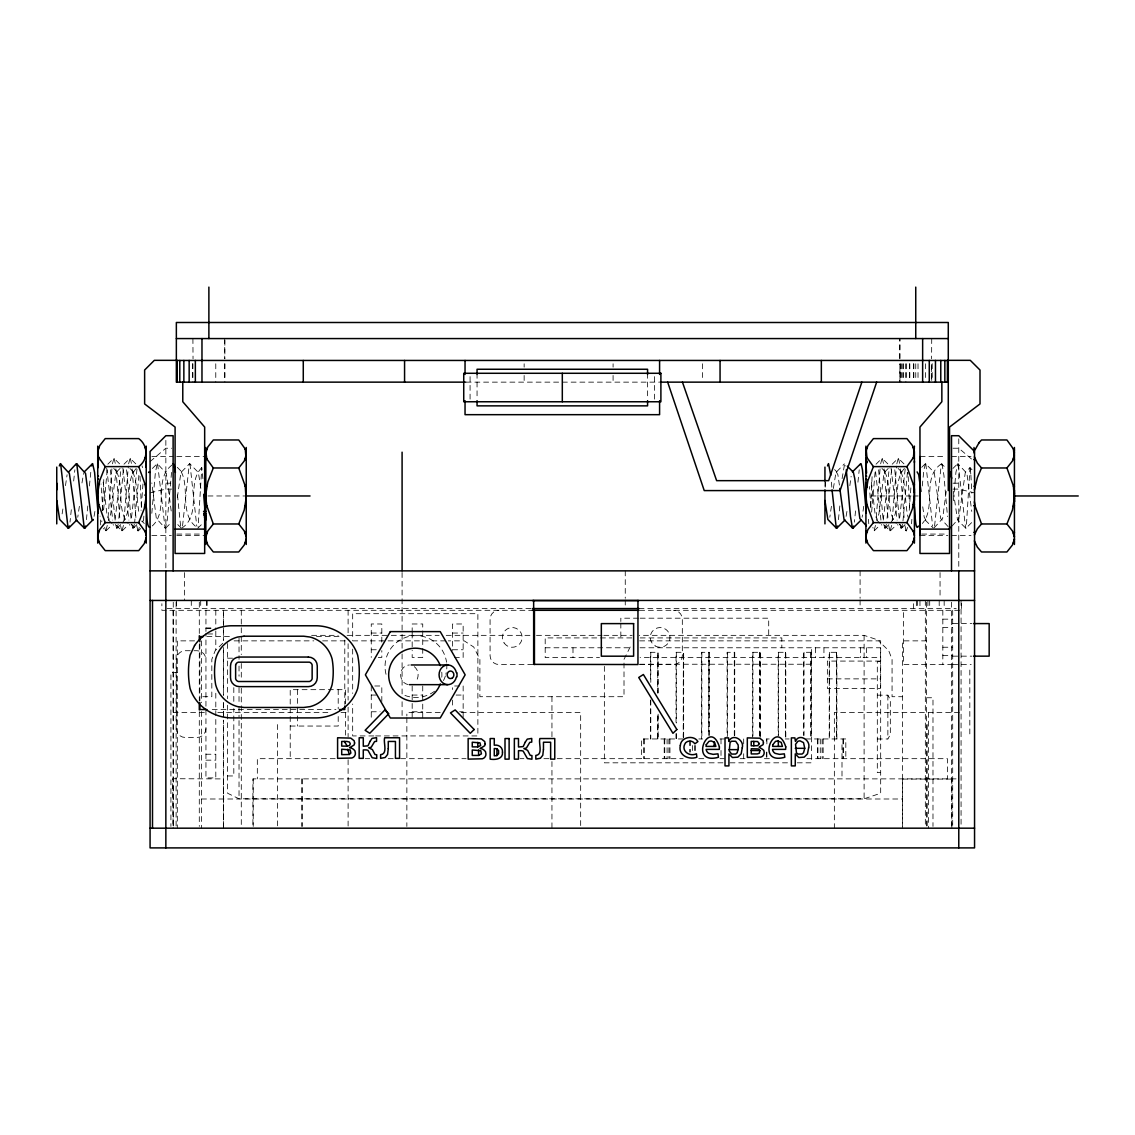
<?xml version="1.0" encoding="UTF-8"?>
<svg xmlns="http://www.w3.org/2000/svg" width="1135" height="1135" viewBox="0 0 1135 1135"><rect width="100%" height="100%" fill="white"/><g stroke="black" fill="none" stroke-linecap="round" stroke-linejoin="round"><path stroke-width="0.75" stroke-dasharray="5 3.75" d="M223.368 826.408L223.368 720.129L223.538 828.181M870.956 502.067L870.985 501.273M144.67 495.626L144.727 494.619M870.715 507.714L872.091 476.728M143.833 516.141L143.265 524.299M102.377 510.764L103.923 476.345M911.859 519.319L911.533 523.76M101.824 520.823L101.753 521.788M910.866 487.866L909.234 510.395M142.967 483.907L141.038 510.395M953.428 500.691L955.911 472.401L957.841 463.633L966.906 473.423L971.759 511.431M89.41 485.979L91.027 469.819M87.792 505.969L86.175 522.128M103.64 509.743L107.201 469.819M825.585 482.205L825.06 488.603L824.946 481.935M839.815 505.969L838.197 522.128M922.273 485.979L923.89 469.819L925.507 463.633L934.247 472.486L940.702 518.525L949.442 528.059M73.676 481.013L74.853 469.819M71.306 509.743L70.001 522.128M151.82 513.304L155.381 472.401L157.311 463.633L166.377 473.423L171.541 513.658M857.932 482.205L859.223 469.819M855.563 510.92L854.371 522.128M871.623 512.112L875.071 472.401M111.883 468.897L107.839 520.341M123.999 520.341L128.34 466.173M880.065 468.897L876.036 520.341M892.195 520.341L896.522 466.173M138.881 475.366L134.682 522.128M842.085 478.644L844.667 463.633L845.646 465.903M177.358 497.499L180.919 472.486L189.659 463.633L198.384 472.486L201.292 491.427M946.207 491.427L942.646 518.525L933.921 528.059M171.541 472.401L167.342 519.546L165.398 528.314L156.346 518.525L151.82 482.971M907.404 472.401L902.878 522.128M833.36 488.476L835.942 472.486L844.341 463.889M65.475 485.652L67.093 474.714M79.379 506.295L77.762 517.22M831.416 506.295L829.798 517.22M849.845 485.652L851.136 476.345M863.749 506.295L862.132 517.22M123.36 469.819L118.508 522.128M891.557 469.819L886.705 522.128M62.893 508.962L61.602 517.22M81.975 482.971L83.593 473.423M94.9 511.431L93.935 517.22M846.937 511.431L845.958 517.22M112.45 463.818L113.897 458.242L119.955 464.201M107.257 525.42L105.81 530.996L103.257 528.513M128.624 463.818L130.071 458.242L136.129 464.201M123.431 525.42L121.984 530.996L115.912 525.023M880.647 463.818L882.094 458.242L888.152 464.201M875.454 525.42L874.007 530.996L872.858 527.392M896.82 463.818L898.267 458.242L904.325 464.201M891.613 525.42L890.181 530.996L884.108 525.023M139.307 527.392L138.144 530.996L129.773 522.738M907.503 527.392L906.34 530.996L897.969 522.738M115.046 520.114L121.119 467.904M118.196 524.313L116.891 528.314L113.103 524.611M136.994 469.124L131.22 520.114M134.356 524.313L133.065 528.314L129.276 524.611M182.536 526.044L189.332 463.889M883.243 520.114L889.315 467.904M886.378 524.313L885.087 528.314L881.299 524.611M905.191 469.124L899.417 520.114M902.552 524.313L901.261 528.314L897.473 524.611M934.559 526.044L941.355 463.889L946.618 468.471M202.91 478.658L201.775 467.677L198.214 525.647A32.206 1.263 -89.5 0 1 198.072 526.952M630.18 647.007L624.009 659.35L624.009 696.706L479.892 696.706L479.892 659.35L473.706 647.007L464.243 640.864L448.311 640.864M877.312 738.984L887.868 738.984L890.337 734.6L890.337 699.543L887.868 695.173L877.312 695.173M120.04 468.471L116.579 471.905L115.6 474.714L110.748 513.658L108.818 520.227L106.874 513.658L102.987 480.516M136.2 468.471C123.077 483.099 134.966 508.849 121.842 523.476M172.009 465.038C151.891 480.105 171.044 513.658 149.55 528.059M201.689 467.719C185.856 483.553 202.356 514.481 181.898 528.059M888.237 468.471L884.761 471.905L883.796 474.714L878.944 513.658L877 520.227L875.071 513.658L871.183 480.516M904.396 468.471C891.273 483.099 903.162 508.849 890.039 523.476M941.355 463.889C921.308 477.31 936.73 507.217 922.372 523.476M972 469.706L969.971 467.677L965.289 472.486L958.82 518.525L951.244 526.91M197.731 528.314L202.356 523.689M953.315 491.427L957.529 520.029L965.928 528.314L971.702 522.54M107.839 464.201L113.613 458.469M123.999 464.201L129.773 458.469M152.374 468.471L156.999 463.889M106.108 530.769L111.883 525.023M117.217 528.059L120.679 524.611M122.268 530.769L128.042 525.023M133.391 528.059L136.853 524.611M138.442 530.769L140.683 528.541M165.724 528.059L171.498 522.327M876.036 464.201L881.81 458.469M892.195 464.201L897.969 458.469M921.719 467.322L925.181 463.889M874.29 530.769L880.065 525.023M885.413 528.059L888.875 524.611M952.903 468.471L957.529 463.889M890.464 530.769L896.239 525.023M901.587 528.059L905.049 524.611M222.758 643.304L215.21 650.596L211.819 659.35L211.819 696.706L201.477 696.706M150.075 461.576L165.852 448.226L171.669 448.226M116.579 471.905C124.368 486.532 116.394 509.913 128.127 523.476M132.738 471.905C138.059 483.652 136.342 500.237 139.208 513.658M181.245 471.905C189.815 487.795 179.5 514.212 196.256 526.91M836.268 471.905L837.885 474.714L839.503 485.652M884.761 471.905C892.607 486.546 884.619 509.899 896.309 523.476M900.935 471.905C906.51 484.872 904.496 502.677 908.043 517.22M925.834 520.029L924.216 517.22L922.273 503.472M227.596 705.218L227.596 793.251L239.031 798.799L864.104 798.799L880.675 793.251L880.675 640.892L864.104 635.345L639.218 635.345M150.075 492.874L165.852 489.1L171.669 489.1M466.116 382.14L658.811 382.14M952.96 448.226L958.777 448.226L974.554 461.576M151.849 456.554L173.116 456.554M176.819 456.554L204.47 456.554M920.159 456.554L946.079 456.554M951.513 456.554L971.007 456.554M165.852 483.198L171.669 483.198M952.96 483.198L958.777 483.198M952.96 489.1L958.777 489.1L974.554 492.874M207.975 495.967L244.791 495.967M871.056 495.967L911.391 495.967M913.15 495.967L918.399 495.967M176.833 534.074L202.924 534.074M921.705 534.074L947.796 534.074M151.849 535.394L171.342 535.394M176.819 535.394L204.47 535.394M920.159 535.394L947.81 535.394M951.513 535.394L971.007 535.394M167.129 608.573L531.038 608.573M639.033 608.573L956.237 608.573M533.649 610.304L161.879 610.304L161.879 603.735M639.643 610.304L961.615 610.304L961.615 600.443M638.438 618.192L620.831 618.192L620.831 621.483M640.197 618.192L768.707 618.192L768.707 637.913M942.83 619.157L952.691 619.157M952.691 623.583L971.801 623.583M942.83 627.556L952.691 627.527M205.946 628.052L212.515 628.052M205.946 628.251L212.515 628.251M371.259 633.046L381.814 633.046M452.595 633.046L463.151 633.046M207.591 633.968L215.806 633.968M311.628 635.345L338.202 635.345M347.055 635.345L389.546 635.345M391.32 635.345L439.131 635.345M446.211 635.345L534.741 635.345M536.514 635.345L602.032 635.345M603.806 635.345L632.138 635.345M206.925 636.565L231.668 636.565M316.495 636.565L341.238 636.565M631.727 637.913L545.197 637.913L545.197 657.619L599.493 657.619M640.197 637.913L781.816 637.913L781.816 647.773M194.567 640.864L177.315 640.864L177.315 828.181M234.122 640.864L313.785 640.864M322.638 640.864L345.65 640.864M352.73 640.864L386.354 640.864M388.127 640.864L446.552 640.864M639.643 640.864L878.618 640.864L888.691 650.596L892.067 659.35L892.067 696.706L902.424 696.706M926.571 640.864L902.424 640.864L902.424 828.181M942.83 647.248L952.691 647.234M545.197 647.773L631.727 647.773M640.097 647.773L880.405 647.773L880.405 657.619L640.097 657.619M371.259 649.759L376.536 649.759M452.595 649.759L463.151 649.759M811.326 652.299L803.693 652.299L803.693 735.423M942.83 655.633L952.691 655.633M952.691 656.158L971.801 656.158M378.295 657.406L381.814 657.406L381.814 650.61M454.355 657.406L463.151 657.406L463.151 623.98L452.595 623.98L452.595 650.369M227.596 658.187L233.81 658.187M880.675 661.634L877.312 661.634L877.312 772.509L880.675 772.509M639.743 664.23L811.383 664.23M532.755 664.528L498.946 664.528A8.867 8.867 0 0 1 490.079 655.647L490.079 619.171A8.867 8.867 0 0 1 498.946 610.304M639.643 664.528L673.438 664.528A8.867 8.867 0 0 0 682.319 655.647L682.319 619.171A8.867 8.867 0 0 0 673.438 610.304M952.691 664.5L903.403 664.5L903.403 610.275M952.691 664.628L971.191 664.628M177.315 672.516L170.917 672.516L170.917 826.408M827.358 678.872L880.405 678.872M374.777 685.994L381.814 685.994L381.814 702.622M459.632 685.994L452.595 685.994L452.595 689.512M371.259 695.06L378.295 695.06M412.175 695.06L422.731 695.06M456.114 695.06L463.151 695.06M926.571 697.755L932.984 697.755L932.984 826.422M212.231 709.531L335.946 709.531M371.259 711.773L380.055 711.773M412.175 711.773L422.731 711.773M459.632 711.773L463.151 711.773M173.116 712.44L207.251 712.44M217.821 712.44L328.739 712.44M341.039 712.44L348.105 712.44M440.21 712.44L406.855 712.44L406.855 715.944M461.278 712.44L580.666 712.44L580.666 826.422M959.401 712.44L834.353 712.44L834.353 828.181M290.219 726.045L338.202 726.045L338.202 715.646M373.841 735.934L352.673 735.934L352.673 704.04M375.6 735.934L477.878 735.934L477.878 613.694L352.673 613.694L352.673 640.268M683.355 738.956L641.545 738.956L641.545 758.677M698.777 738.956L702.664 738.956M719.987 738.956L724.3 738.956M769.218 738.956L766.352 738.956L766.352 743.893M785.278 738.956L789.123 738.956M805.708 738.956L845.816 738.956L845.816 758.677M205.946 754.236L215.806 754.236M335.194 758.677L257.333 758.677L257.333 778.88M365.243 758.677L369.698 758.677M388.241 758.677L393.59 758.677M400.627 758.677L466.13 758.677M520.071 758.677L523.873 758.677M543.92 758.677L549.297 758.677M557.242 758.677L683.142 758.677M698.777 758.677L705.942 758.677M719.987 758.677L724.357 758.677M740.063 758.677L745.709 758.677M764.366 758.677L772.254 758.677M806.843 758.677L947.441 758.677L947.441 778.88M205.946 760.152L215.806 760.152M722.91 762.819L604.359 762.819L604.359 664.23M729.989 762.819L788.385 762.819M797.238 762.819L811.383 762.819L811.383 647.773M227.596 775.957L233.81 775.957L233.81 708.609M956.039 778.88L252.906 778.88L252.906 826.422M902.58 779.078L952.691 779.078M201.477 798.997L902.424 798.997M898.111 468.471L901.587 471.905M881.952 468.471L885.413 471.905M925.181 520.029L933.268 528.059M834.594 469.62L836.906 471.905M876.688 520.029L880.15 523.476M177.273 467.322L181.898 471.905M129.929 468.471L133.391 471.905M177.784 524.611L181.245 528.059M113.755 468.471L117.217 471.905M141.974 521.178L144.287 523.476M108.492 520.029L111.954 523.476M958.167 463.889L965.601 528.059M942.007 463.889L943.937 475.366L947.498 516.581M925.834 463.889L932.63 526.044M900.935 528.059L899.97 524.313M884.761 528.059L883.796 524.313M189.971 463.889L196.766 526.044M157.637 463.889L165.072 528.059M132.738 528.059L131.773 524.313M116.579 528.059L115.6 524.313M898.551 458.469L899.7 463.818M882.377 458.469L883.541 463.818M906.056 530.769L904.907 525.42M889.883 530.769L888.733 525.42M130.355 458.469L131.504 463.818M114.181 458.469L115.344 463.818M137.86 530.769L136.711 525.42M121.686 530.769L120.537 525.42M105.527 530.769L104.661 527.392M891.046 467.904L897.104 520.114M122.85 467.904L128.908 520.114M106.676 467.904L112.748 520.114M970.226 468.443L969.971 467.677L966.41 525.647A32.206 1.263 -89.5 0 1 965.928 528.314M880.944 520.114L875.454 470.656M180.593 526.044L177.358 493.938M142.116 465.903L142.442 467.634M970.297 468.883L970.865 474.813M894.791 469.819L899.317 519.546M878.618 469.819L883.144 519.546M126.595 469.819L131.121 519.546M110.421 469.819L114.961 519.546M100.717 524.966L100.093 516.127M900.282 468.897L904.325 520.341M884.108 468.897L888.152 520.341M132.086 468.897L136.129 520.341M115.912 468.897L119.955 520.341M831.416 482.205L831.955 488.603M142.159 521.802L142.102 520.851M102.93 510.395L101.001 483.907M868.772 523.717L868.459 519.277M870.829 506.636L869.396 486.518M907.943 472.387L908.057 474.09M140.002 476.303L141.549 510.778M970.879 475.012L971.872 493.243M909.603 507.742L908.213 476.7M223.581 828.096L223.496 778.908L172.633 778.723L173.158 828.11M969.815 670.047L969.815 698.365M969.815 702.664L969.815 734.998M961.075 600.443L961.075 826.422M958.777 438.834L958.777 569.132M952.691 610.275L952.691 828.181M951.868 779.078L951.868 828.181M951.371 602.217L951.371 826.408M944.164 600.486L944.164 608.573M942.83 610.275L942.83 664.5M940.05 572.607L940.05 598.698M939.198 600.685L939.198 608.573M932.19 363.668L932.19 380.353M931.721 338.57L931.608 358.773M931.721 380.466L931.608 363.782L931.551 380.466M929.693 600.486L929.693 608.573M928.543 712.44L928.543 828.181M927.919 600.685L927.919 608.573M927.224 724.57L927.224 828.181M926.543 602.217L926.571 826.422M925.621 363.782L925.621 380.466M925.337 600.443L925.337 826.408M919.96 600.685L919.96 608.573M918.016 363.782L918.016 380.466M917.35 600.486L917.35 608.573M916.456 600.685L916.456 608.573M915.746 363.782L915.746 380.466M913.845 363.782L913.845 380.466M913.476 363.782L913.476 380.466M913.434 603.721L913.434 608.573M909.816 363.782L909.816 380.466M909.461 363.782L909.461 380.466M906.17 363.782L906.17 380.466M905.872 363.782L905.872 382.14M903.19 363.782L903.19 380.466M902.963 363.782L902.963 380.466M902.58 778.88L902.58 826.422M901.062 363.782L901.062 382.14M900.92 363.782L900.92 380.466M899.942 382.14L899.913 363.782L899.771 382.14M887.868 695.173L887.868 738.984M866.416 647.773L866.416 657.619M864.104 635.345L864.104 798.799M860.585 647.773L860.585 657.619M860.089 570.862L860.089 598.287M860.089 600.004L860.089 608.573M843.475 738.956L843.475 758.677M842.95 738.956L842.95 758.677M842 744.773L842 778.88M836.864 738.956L836.864 652.299L829.231 652.299L829.231 738.956M836.566 652.299L836.566 738.956M836.424 652.299L836.424 738.956M829.515 652.299L829.529 738.956M823.939 647.773L823.939 657.619M823.145 738.956L823.145 758.677M822.123 738.956L822.123 758.677M820.279 738.956L820.279 758.677M817.938 738.956L817.938 758.677M817.413 738.956L817.413 758.677M815.512 647.773L815.512 657.619M811.028 652.299L811.028 738.956M810.887 652.299L810.887 738.956M803.991 652.299L803.991 735.423M785.789 737.197L785.789 652.299L778.17 652.299L778.17 735.423M785.491 652.299L785.491 737.197M785.363 652.299L785.363 737.197M778.454 652.299L778.454 735.423M766.877 738.956L766.877 743.893M766.877 752.108L766.877 758.677M766.352 752.108L766.352 758.677M760.251 737.197L760.251 652.299L752.633 652.299L752.633 737.197M759.968 652.299L759.968 737.197M759.826 652.299L759.826 737.197M752.931 652.299L752.916 737.197M743.68 738.956L743.68 743.893M743.68 753.753L743.68 758.677M734.728 735.423L734.728 652.299L727.095 652.299L727.095 737.197M734.43 652.299L734.43 735.423M734.288 652.299L734.288 735.423M727.393 652.299L727.379 737.197M721.009 738.956L721.009 743.893M721.009 750.462L721.009 758.677M709.191 735.423L709.191 652.299L701.558 652.299L701.558 738.956M702.423 363.782L702.423 380.466M701.856 652.299L701.856 738.956M695.471 745.525L695.471 752.108M694.464 745.525L694.464 752.108M692.605 745.525L692.605 752.108M690.264 740.602L690.264 752.108M689.754 740.602L689.754 752.108M683.653 737.197L683.653 652.299L676.034 652.299L676.034 723.038M676.318 652.299L676.318 723.038M676.318 733.65L676.318 738.956M676.034 733.65L676.034 738.956M669.934 738.956L669.934 758.677M668.926 738.956L668.926 758.677M667.082 738.956L667.082 758.677M664.741 738.956L664.741 758.677M664.216 738.956L664.216 758.677M658.116 692.974L658.116 652.299L650.497 652.299L650.497 682.362M658.116 714.199L658.116 738.956M654.554 376.636L654.554 400.087M650.781 652.299L650.795 682.362M650.795 700.054L650.781 738.956M650.497 700.054L650.497 738.956M647.574 373.287L647.574 398.896M644.396 738.956L644.396 758.677M643.389 738.956L643.389 758.677M625.257 570.862L625.257 598.287M625.257 600.004L625.257 605.154M620.831 623.115L620.831 637.913M613.084 363.782L613.084 367.13M613.084 375.472L613.084 382.14M572.991 647.773L572.991 657.619M551.951 696.706L551.951 737.026M551.951 761.571L551.951 828.181M524.143 363.782L524.143 367.13M524.143 375.472L524.143 382.14M477.055 373.287L477.055 398.896M470.074 376.636L470.074 400.087M463.151 685.994L463.151 717.717M452.595 700.068L452.595 708.424M422.731 685.994L422.731 701.104M422.731 704.126L422.731 719.406M412.175 632.777L412.175 623.98L422.731 623.98L422.731 657.406L412.175 657.406L412.175 650.369M412.175 633.046L412.175 648.61M412.175 685.994L412.175 719.406M406.855 717.703L406.855 826.422M402.088 572.522L402.088 632.706M402.088 634.479L402.088 652.171M402.088 653.944L402.088 694.648M402.088 701.728L402.088 715.887M381.814 642.112L381.814 623.98L371.259 623.98L371.259 657.406M371.259 685.994L371.259 719.406M352.673 649.121L352.673 693.414M348.105 610.304L348.105 634.962M348.105 643.758L348.105 700.111M348.105 707.162L348.105 736.984M348.105 759.783L348.105 828.181M345.423 703.828L345.423 689.669L290.219 689.669L290.219 758.677M345.423 712.666L345.423 735.679M344.785 640.041L344.785 704.31M338.202 689.669L338.202 708.722M302.18 778.88L302.18 826.422M301.867 778.88L301.867 826.422M297.441 689.669L297.441 726.045M277.536 724.57L277.536 828.181M253.218 778.88L253.218 826.422M241.287 610.304L241.287 654.583M241.287 663.45L241.287 679.383M241.287 688.25L241.287 828.181M239.031 638.125L239.031 659.279M239.031 666.046L239.031 676.205M239.031 687.711L239.031 704.736M239.031 706.495L239.031 717.079M239.031 720.597L239.031 798.799M233.81 687.626L233.81 701.827M227.596 643.488L227.596 698.678M224.858 340.245L224.858 358.773M224.858 363.782L224.858 382.14M224.73 338.57L224.73 358.773M224.73 363.782L224.73 380.466M215.806 610.304L215.806 629.712M215.806 631.003L215.806 649.887M215.806 693.215L215.806 777.901L205.946 777.901L205.946 633.245M215.778 363.782L215.778 382.14M207.067 600.486L207.067 608.573M206.726 600.486L206.726 608.573M205.946 610.304L205.946 631.471M201.477 640.864L201.477 702.721M201.477 711.475L201.477 828.181M200.696 600.486L200.696 608.573M199.859 643.517L199.859 700.834M199.292 602.217L199.292 633.983M199.292 644.581L199.292 701.075M199.292 711.659L199.292 826.408M192.907 338.57L193.035 358.773M192.907 363.782L192.907 382.14M192.425 363.668L192.425 380.353M191.29 600.486L191.29 608.573M184.579 572.607L184.579 600.443M176.592 600.486L176.592 608.573M176.109 602.217L176.109 826.408M173.258 602.217L173.258 826.408M173.116 610.304L173.116 828.181M165.852 440.394L165.852 569.132M446.736 663.961A30.9 30.9 0 0 1 445.871 674.247M445.388 675.935A30.9 30.9 0 0 1 443.402 680.73M434.563 691.229A30.9 30.9 0 0 1 401.762 694.01M386.028 674.303A30.9 30.9 0 0 1 409.891 636.238A30.9 30.9 0 0 1 446.552 662.216M414.303 666.671A9.846 8.754 -90 0 1 416.219 680.957M408.089 684.547A9.846 8.754 -90 0 1 400.655 674.077A9.846 8.754 -90 0 1 409.38 664.968M441.77 672.218A26.616 26.616 0 0 1 441.77 677.396M205.946 728.613A8.867 8.867 0 0 1 197.079 737.48L185.246 737.48A8.867 8.867 0 0 1 176.379 728.613L176.379 659.591A8.867 8.867 0 0 1 185.246 650.724L197.079 650.724A8.867 8.867 0 0 1 205.946 659.591M223.368 702.409L223.368 718.356L223.538 702.409M223.368 647.503L223.368 695.329L223.538 647.503M223.368 610.304L223.368 640.41L223.538 610.304M880.405 661.081L827.358 661.081L827.358 688.42L880.405 688.42L880.405 661.081M899.885 358.773L899.885 338.57L899.771 358.773M708.893 735.423L708.893 652.299L708.751 735.423M683.355 737.197L683.355 652.299L683.227 737.197M657.832 692.974L657.832 652.299L657.69 692.974M657.832 738.956L657.832 714.199L657.69 738.956M504.068 642.907A9.86 9.86 0 0 0 521.107 641.757A9.86 9.86 0 0 0 511.587 627.584A9.86 9.86 0 0 0 504.068 642.907M655.207 645.957A9.86 9.86 0 0 0 669.99 637.416A9.86 9.86 0 0 0 655.207 628.875A9.86 9.86 0 0 0 655.207 645.957"/><path stroke-width="1.5" d="M97.723 446.112L97.723 543.126M97.723 500.464L97.723 488.774M146.231 500.464L146.231 488.774M146.231 543.126L146.231 446.112M205.818 540.601L205.818 534.755M205.818 501.826L205.818 490.121M205.818 544.474L205.818 447.474M205.818 451.347L206.825 458.923L213.323 467.975L238.733 467.975L245.245 486.064L246.238 501.826L246.238 490.121M246.238 544.474L246.238 447.474M865.92 500.464L865.92 488.774M865.92 543.126L865.92 446.112M914.427 500.464L914.427 488.774M974.369 456.866L977.391 463.165L981.52 467.975L1006.929 467.975L1013.442 486.064L1014.435 501.826L1014.435 490.121M1014.435 544.474L1014.435 447.474M97.723 455.844L98.078 449.701M205.818 457.192L205.861 454.936M97.723 539.238L97.723 533.393M865.92 539.238L865.92 533.393M204.882 514.637L205.818 513.658L203.874 513.658L205.818 520.029L203.718 494.321M146.231 461.094L146.231 462.512M914.427 461.094L914.427 462.512M145.833 467.209L146.231 462.64M97.723 462.711L97.936 464.626M245.898 501.769L246.196 497.924L244.252 510.026L238.733 523.973L213.323 523.973L207.818 530.953L205.861 536.997M1014.094 501.769L1014.392 497.924L1012.448 510.026L1006.929 523.973L981.52 523.973L977.391 528.782L974.383 534.982M56.75 489.909L57.289 483.467M97.766 492.647L99.724 480.573L105.229 466.613L138.725 466.613C148.259 459.675 148.302 445.53 138.725 438.607L105.229 438.607L99.724 445.587L97.766 451.631M146.188 496.577L144.244 508.664L138.725 522.625L105.229 522.625L99.724 529.591L97.766 535.635L98.078 533.72M205.861 494.009L207.818 481.921L213.323 467.975M865.962 492.647L867.92 480.573L873.425 466.613L906.922 466.613L913.434 457.561L914.427 446.112M914.384 496.577L912.441 508.664L906.922 522.625L873.425 522.625L867.92 529.591L865.962 535.635L866.275 533.72M804.743 748.32L803.523 752.789L802.034 754.051L797.933 754.08L796.458 752.902L795.564 744.333L797.933 741.226L799.948 740.829L803.523 742.602L804.743 748.32L795.266 748.32M145.89 455.518L146.188 453.589M245.898 456.866L245.245 449.02L238.733 439.969L213.323 439.969L207.818 446.949L205.861 452.978M866.275 449.701L866.927 457.561L873.425 466.613M974.383 489.98L977.391 477.58L981.52 467.975M1014.094 456.866L1013.442 449.02L1006.929 439.969L981.52 439.969L978.654 443.161M246.196 454.951L244.252 460.994L238.733 467.975M1014.392 454.951L1012.448 460.994L1006.929 467.975M145.89 539.522L146.231 537.564L144.244 543.651L138.725 550.631L105.229 550.631L99.724 543.651L97.766 537.593L98.107 539.607M245.898 540.87L246.238 538.926L244.252 544.999L238.733 551.979L213.323 551.979L207.818 544.999L205.861 538.955M1014.094 540.87L1014.435 538.926L1012.448 544.999L1006.929 551.979L981.52 551.979L977.391 547.183L974.369 540.87M914.427 537.564L912.441 543.651L906.922 550.631L873.425 550.631L867.92 543.651L865.962 537.593L866.289 539.607M59.332 465.903L60.311 463.633L69.363 473.423L76.159 520.029L84.558 528.314L93.297 519.461M69.363 526.044L68.398 528.314L59.658 519.461L56.75 500.521M91.68 465.903L92.644 463.633L94.588 472.401L98.135 513.304M85.536 526.044L84.884 528.059M827.528 465.903L828.507 463.633L830.763 475.366M837.559 526.044L836.58 528.314L827.855 519.461L824.946 500.521M853.719 526.044L852.754 528.314L844.029 519.461L839.815 488.476M918.399 526.044C914.909 533.223 915.15 507.898 914.2 505.969M914.427 543.126L914.384 451.631L912.441 445.587L906.922 438.607L873.425 438.607L867.92 445.587L865.962 451.631L865.92 449.999M974.383 450.964L979.193 442.466M861.862 382.14L828.649 480.658L716.625 480.658L682.447 382.14M876.66 382.14L840.084 490.59L704.239 490.59L667.664 382.14M75.832 464.655L76.797 463.889L85.536 473.423L90.701 513.658L91.992 519.461L92.971 520.029M149.877 527.293C146.032 527.832 147.394 510.083 146.004 505.969M860.188 464.655L861.167 463.889L862.458 469.819L866.331 513.304M950.406 527.293L949.442 528.059M148.586 472.486L149.238 471.72L149.877 472.486M97.723 461.264L98.589 460.285L97.723 461.094M865.92 461.264L866.785 460.285L865.92 461.094M865.92 462.583L867.083 461.846L866.133 464.626M97.723 459.803L98.688 457.448L97.766 453.589L98.078 455.518M865.92 459.803L866.885 457.448M205.194 517.915L205.818 517.22L204.527 517.22L205.818 517.22M205.038 516.439L205.818 515.588L204.201 515.588L204.995 515.999M206.896 448.864L205.818 449.971L206.825 449.02M245.174 543.083L246.238 541.977M975.093 448.864L974.014 449.971L975.022 449.02M1013.371 543.083L1014.435 541.977L1013.442 542.927M145.166 541.707L146.231 540.629L145.237 541.579M866.885 447.772L865.92 448.609L866.984 447.53M913.363 541.707L914.427 540.629L913.434 541.579M204.711 512.538L205.818 511.431L203.562 511.431L204.683 512.155L205.818 511.431M76.159 463.889L68.71 471.905M84.231 471.905L92.318 463.889M68.71 528.059L76.797 520.029M860.514 463.889L852.428 471.905L853.406 472.486L854.698 478.289L859.862 518.525L866.289 525.76M836.906 528.059L844.993 520.029M853.08 528.059L861.167 520.029M865.92 448.609L866.927 447.658M206.783 458.781L205.818 459.661L206.825 458.923M974.979 458.781L974.014 459.661L975.022 458.923M145.266 531.79L146.231 530.925L145.237 531.677L146.231 535.606L145.862 533.634M913.462 531.79L914.427 530.925L913.434 531.677L914.427 535.606M145.947 458.469L145.237 457.561M914.143 458.469L913.434 457.561M173.158 463.889L174.137 464.655L175.428 472.401M867.083 461.846L865.92 462.711L866.572 472.969L865.92 472.288M98.688 457.448L97.723 458.313L98.788 457.689M866.927 457.561L865.92 458.313L866.984 457.689M205.818 513.658L203.874 513.658M496.917 755.584L498.591 753.725L498.591 750.618L496.917 748.76L494.278 748.518L494.278 755.825L496.917 755.584L496.917 748.76M917.108 471.905L918.726 474.714L920.982 491.427M349.31 754.491L350.871 753.101L350.204 749.937L341.706 749.228L341.706 754.661L349.31 754.491L347.764 749.228M206.896 485.766L205.818 486.277L206.825 486.064M245.174 506.167L246.238 505.671L245.288 505.614M975.093 485.766L974.014 486.277L975.022 486.064M1013.371 506.167L1014.435 505.671L1013.442 505.869M98.788 484.446L97.723 484.915L98.731 484.716M145.166 504.777L146.231 504.323L145.237 504.522M866.984 484.446L865.92 484.915L866.927 484.716M913.363 504.777L914.427 504.323L913.434 504.522M865.92 482.914L866.956 482.616L865.92 482.616M245.245 505.869L246.238 505.671M97.723 479.254L98.631 479.084L97.723 478.956M478.587 755.428L481.424 753.867L480.758 750.703L472.259 749.994L472.259 755.428L478.587 755.428L478.587 749.994M347.267 746.121L349.495 745.511L350.289 743.794L349.424 742.063L346.984 741.453L341.706 741.453L341.706 746.121L347.267 746.121L344.345 741.453M477.807 746.887L480.644 745.539L479.977 742.843L472.259 742.233L472.259 746.887L477.807 746.887L477.807 742.375M245.288 486.333L246.238 486.277L245.245 486.064M206.825 505.869L205.818 505.671L206.825 505.869L213.323 523.973M1013.484 486.333L1014.435 486.277L1013.442 486.064M975.022 505.869L974.014 505.671L975.022 505.869L981.52 523.973M145.237 484.716L146.231 484.915L145.237 484.716L138.725 466.613M98.731 504.522L97.723 504.323L98.731 504.522L105.229 522.625M913.434 484.716L914.427 484.915L913.434 484.716L906.922 466.613M866.927 504.522L865.92 504.323L866.927 504.522L873.425 522.625M176.351 338.57L948.278 338.57M176.847 360.334L154.332 360.334L144.627 370.038L144.627 403.947L175.088 427.058L175.088 553.469L204.669 553.469L204.669 427.058L182.778 401.733L182.778 382.027M947.782 360.334L970.283 360.334L980.002 370.038L980.002 403.947L949.541 427.058L949.541 553.469L919.96 553.469L919.96 427.058L941.851 401.733L941.851 382.027M176.351 360.448L948.278 360.448M465.662 382.14L176.351 382.14L176.351 322.496L948.278 322.496L948.278 490.59M660.045 382.14L948.278 382.14M246.238 495.967L310.054 495.967M1014.435 495.967L1078.25 495.967M175.088 529.109L204.669 529.109M919.96 529.109L949.541 529.109M150.075 570.862L974.554 570.862M150.075 600.443L974.554 600.443M532.386 600.585L638.579 600.614M532.386 608.573L639.033 608.573M532.23 610.304L638.877 610.304M973.532 623.583L989.167 623.583L989.167 656.158L973.532 656.158M203.392 636.565L199.859 636.565L199.859 641.786M411.125 664.968L447.814 664.968M409.38 684.66L447.814 684.66M206.925 709.531L199.859 709.531L199.859 702.579M339.478 709.531L344.785 709.531L344.785 706.055M729.067 749.639L738.204 749.639M751.228 750.533L759.897 750.533L759.343 753.243L757.229 753.924L751.228 753.924L751.228 748.76L758.293 748.93L759.897 750.533M150.075 828.181L974.554 828.181M865.92 478.956L866.842 479.679M865.92 486.731L867.126 487.028L865.92 486.418M865.92 475.508L866.7 476.232M97.723 475.508L98.504 476.232M1013.371 459.065L1014.435 459.661L1013.442 458.923M975.093 532.883L974.014 532.272L975.022 533.024M245.174 459.065L246.238 459.661L245.288 458.781M206.896 532.883L205.818 532.272L206.825 533.024M913.363 457.689L914.427 458.313M866.885 531.79L865.92 530.925L866.984 531.535M145.166 457.689L146.231 458.313M98.788 531.535L97.723 530.925L98.731 531.677M97.723 466.74L98.121 467.634M865.92 530.925L866.927 531.677M245.245 458.923L246.238 459.661M1013.484 449.148L1014.435 449.971L1013.442 449.02M245.288 449.148L246.238 449.971L245.245 449.02M913.462 447.772L914.427 448.609L913.434 447.658M866.984 541.707L865.92 540.629L866.885 541.452M145.266 447.772L146.231 448.609L145.237 447.658M98.688 541.452L97.723 540.629L98.731 541.579M97.723 464.641L98.092 467.237M865.92 540.629L866.927 541.579M847.306 466.187L853.08 471.905M1006.929 523.973L1012.448 530.953L1014.435 536.969L1014.094 535.082M906.922 522.625L913.434 531.677M238.733 523.973L244.252 530.953L246.238 536.969L245.869 534.982M105.229 466.613L98.731 457.561M138.725 522.625L145.237 531.677M950.08 471.905L951.697 478.289M852.428 528.059L850.484 516.581L846.284 469.819M836.268 528.059L832.054 489.909M76.797 463.889L84.231 528.059M60.637 463.889L68.072 528.059M1014.066 450.964L1014.392 452.978M245.869 450.964L246.196 452.978M865.962 453.589L866.289 455.603M145.862 449.616L146.188 451.631M974.369 501.769L974.979 505.614M913.462 484.957L914.384 492.661M866.885 504.28L865.962 496.577M206.783 505.614L205.861 497.924M145.266 484.957L146.188 492.661M98.688 504.28L97.766 496.577M1014.179 491.327L1014.392 494.009M245.869 489.98L246.196 494.009M97.837 463.023L97.951 464.839M778.241 741.027L778.397 746.404M753.725 741.382L753.853 745.808M974.057 452.978L974.014 447.474M958.777 570.862L958.777 847.902M951.513 570.862L951.513 435.712L958.777 435.712L974.554 451.475L974.554 847.902L150.075 847.902L150.075 451.475L165.852 435.712L173.116 435.712L173.116 570.862M947.399 360.448L947.399 382.14M944.845 360.448L944.845 382.14M940.773 360.448L940.773 382.14M935.467 360.448L935.467 382.14M929.281 360.448L929.281 382.14M922.642 338.57L922.642 382.14M920.159 456.554L920.159 535.394M915.746 287.098L915.746 338.57M824.946 467.095L824.946 481.07M824.946 489.909L824.946 523.888M821.343 360.448L821.343 382.14M720.058 360.448L720.058 382.14M714.17 742.035L714.17 746.404M659.591 360.448L659.591 374.451M659.591 400.683L659.591 414.672L465.038 414.672L465.038 400.683M647.574 374.493L647.574 369.258L477.055 369.258L477.055 374.493M647.574 400.641L647.574 405.862L477.055 405.862L477.055 400.641M637.955 600.443L637.955 664.528L533.649 664.372L533.649 600.443M562.307 373.287L562.307 401.762M534.443 610.304L534.443 664.528M465.038 360.448L465.038 374.451M457.008 672.8L457.008 676.829M404.571 360.448L404.571 382.14M402.088 452.17L402.088 570.749M303.272 360.448L303.272 382.14M208.883 287.098L208.883 338.57M201.973 338.57L201.973 382.14M199.292 635.756L199.292 639.289M199.292 704.608L199.292 709.9M195.348 360.448L195.348 382.14M189.162 360.448L189.162 382.14M183.856 360.448L183.856 382.14M179.784 360.448L179.784 382.14M177.216 360.448L177.216 382.14M165.852 570.862L165.852 847.902M152.501 600.443L152.501 828.181M56.75 467.095L56.75 523.888M456.355 676.999A9.846 8.754 -90 0 1 442.891 682.944A9.846 8.754 -90 0 1 442.891 666.671A9.846 8.754 -90 0 1 456.355 672.615M440.266 683.965A26.616 26.616 0 0 1 399.364 696.152A26.616 26.616 0 0 1 399.364 653.476A26.616 26.616 0 0 1 440.266 665.649M719.406 746.873L719.306 749.384L706.126 749.384L706.396 750.419A5.519 5.519 0 0 0 708.85 753.37L713.177 754.364L717.973 753.839L718.455 757.272C687.64 765.756 709.616 716.525 719.406 746.873M785.76 746.873L785.647 749.384L772.481 749.384L772.736 750.419A5.519 5.519 0 0 0 775.205 753.37L779.532 754.364L784.328 753.839L784.81 757.272C753.995 765.756 775.971 716.525 785.76 746.873M388.269 748.618L387.588 754.491L385.219 757.485L380.622 758.35L380.622 754.661C388.241 753.981 383.062 742.219 384.68 737.764L399.563 737.764L399.563 758.35L395.434 758.35L395.434 741.453L388.269 741.453L388.269 748.618M543.466 749.398L542.785 755.257L540.416 758.251L535.819 759.131L535.819 755.428C543.438 754.761 538.26 742.999 539.877 738.544L554.76 738.544L554.76 759.131L550.631 759.131L550.631 742.233L543.466 742.233L543.466 749.398M742.262 747.837L741.155 753.853L737.849 757.158L732.444 757.527L728.925 753.881L728.925 765.898L725.01 765.898L725.01 737.878L728.556 737.878L728.869 741.425C732.444 732.855 744.574 739.878 742.262 747.837M808.617 747.837L807.51 753.853L804.204 757.158L798.785 757.527L795.266 753.881L795.266 765.898L791.365 765.898L791.365 737.878L794.897 737.878L795.451 741.425C798.643 732.77 811.043 739.992 808.617 747.837M680.347 745.355C677.836 755.144 688.817 760.266 696.89 757.229L696.45 753.81C689.101 757.258 680.135 750.178 685.668 742.687C688.264 740.148 693.059 740.602 694.89 743.836L697.897 741.566C693.939 734.572 680.915 736.956 680.347 745.355M738.388 747.837L737.183 752.789L735.679 754.051L731.578 754.08L729.223 750.973L730.103 742.403L731.578 741.226L735.679 741.269L738.091 744.801L738.388 747.837M706.268 744.688L706.041 746.404L715.873 746.404L714.624 742.347L711.148 740.942L708.949 741.368L706.268 744.688M772.836 744.688L772.623 746.404L782.441 746.404L781.192 742.347L777.73 740.942L775.517 741.368L772.836 744.688M235.626 664.911L235.626 678.758A3.887 3.887 0 0 0 238.364 681.511L309.387 681.511A3.887 3.887 0 0 0 312.139 678.758L312.139 664.911A3.887 3.887 0 0 0 309.387 662.173L238.364 662.173A3.887 3.887 0 0 0 235.626 664.911M502.493 752.164C503.103 759.173 495.271 760.01 490.164 759.131L490.164 738.544L494.278 738.544L494.278 745.213C498.648 744.361 502.933 747.497 502.493 752.164M759.372 743.595L757.712 745.667L751.228 745.808L751.228 741.382L757.556 741.524L759.372 743.595M354.602 743.014L354.191 744.9C345.579 750.561 350.616 745.014 354.943 750.888L355.383 753.115A4.781 4.781 0 0 1 351.793 758.01L337.592 758.35L337.592 737.764L350.772 738.105L354.163 740.786L354.602 743.014M485.156 743.78L484.744 745.681C476.132 751.327 481.169 745.794 485.496 751.654L485.936 753.881A4.781 4.781 0 0 1 482.332 758.776L468.145 759.131L468.145 738.544L481.325 738.885L484.716 741.566L485.156 743.78M763.458 742.857L763.075 744.659C756.591 748.533 758.989 746.092 763.784 750.334L764.195 752.448A4.526 4.526 0 0 1 760.79 757.102L747.312 757.414L747.312 737.878L759.826 738.204L763.046 740.758L763.458 742.857M370.109 741.297L367.953 745.837L363.285 746.22L363.285 737.764L359.157 737.764L359.157 758.35L363.285 758.35L363.285 749.909L366.208 749.909L367.953 750.278L372.181 757.754L376.735 758.45L376.735 754.761L375.004 754.562L372.394 749.568L368.705 747.781L371.216 747.241L374.621 741.552L376.55 741.354L376.55 737.665L372.081 738.36L370.109 741.297M525.306 742.077L523.15 746.603L518.482 746.986L518.482 738.544L514.354 738.544L514.354 759.131L518.482 759.131L518.482 750.675L521.405 750.675L523.15 751.058L527.378 758.535L531.932 759.216L531.932 755.527L530.201 755.342L527.591 750.334L523.888 748.561L526.413 748.022L529.818 742.333L531.733 742.134L531.733 738.445L527.278 739.126L525.306 742.077M194.553 645.545L190.098 655.207A85.962 85.962 0 0 0 190.098 688.477C195.66 705.8 213.025 717.462 230.944 717.902L316.821 717.902C334.74 717.462 352.105 705.8 357.667 688.477A85.962 85.962 0 0 0 357.667 655.207C352.105 637.87 334.74 626.222 316.821 625.782L230.944 625.782C216.544 626.208 202.725 633.642 194.553 645.545M390.341 631.613L365.385 674.814L390.341 718.015L440.224 718.015L465.166 674.814L440.224 631.613L390.341 631.613M205.818 518.525L204.853 518.525L205.818 518.525M384.893 709.914L365.13 730.302L369.769 733.295L388.78 713.688L384.893 709.914M98.788 447.53L97.723 448.609L98.731 447.658M474.16 729.521L470.259 733.295L450.496 712.908L455.149 709.914L474.16 729.521M676.843 729.521L672.956 733.295L638.735 677.496L643.375 674.502L676.843 729.521M246.238 532.272L245.288 533.166L246.238 532.272M1014.435 532.272L1013.484 533.166L1014.435 532.272M244.039 636.21L237.57 637.061A30.985 30.985 0 0 0 215.664 658.967A73.86 73.86 0 0 0 215.664 684.703A30.985 30.985 0 0 0 237.57 706.623L244.039 707.474L303.712 707.474L310.195 706.623A30.985 30.985 0 0 0 332.101 684.703A73.86 73.86 0 0 0 332.101 658.967A30.985 30.985 0 0 0 310.195 637.061L303.712 636.21L244.039 636.21M660.896 373.287L463.733 373.287L463.733 401.762L660.896 401.762L660.896 373.287M633.614 623.612L601.323 623.612L601.323 656.186L633.614 656.186L633.614 623.612M308.38 657.052L239.371 657.052A8.867 8.867 0 0 0 230.504 665.919L230.504 677.751A8.867 8.867 0 0 0 239.371 686.632L308.38 686.632A8.867 8.867 0 0 0 317.261 677.751L317.261 665.919A8.867 8.867 0 0 0 308.38 657.052M509.118 738.544L505.004 738.544L505.004 759.131L509.118 759.131L509.118 738.544M206.783 542.8L205.818 541.977L206.825 542.927M452.425 677.935A3.788 3.362 -90 0 0 451.985 671.409A3.788 3.362 -90 0 0 447.176 675.098A3.788 3.362 -90 0 0 452.425 677.935"/></g></svg>
